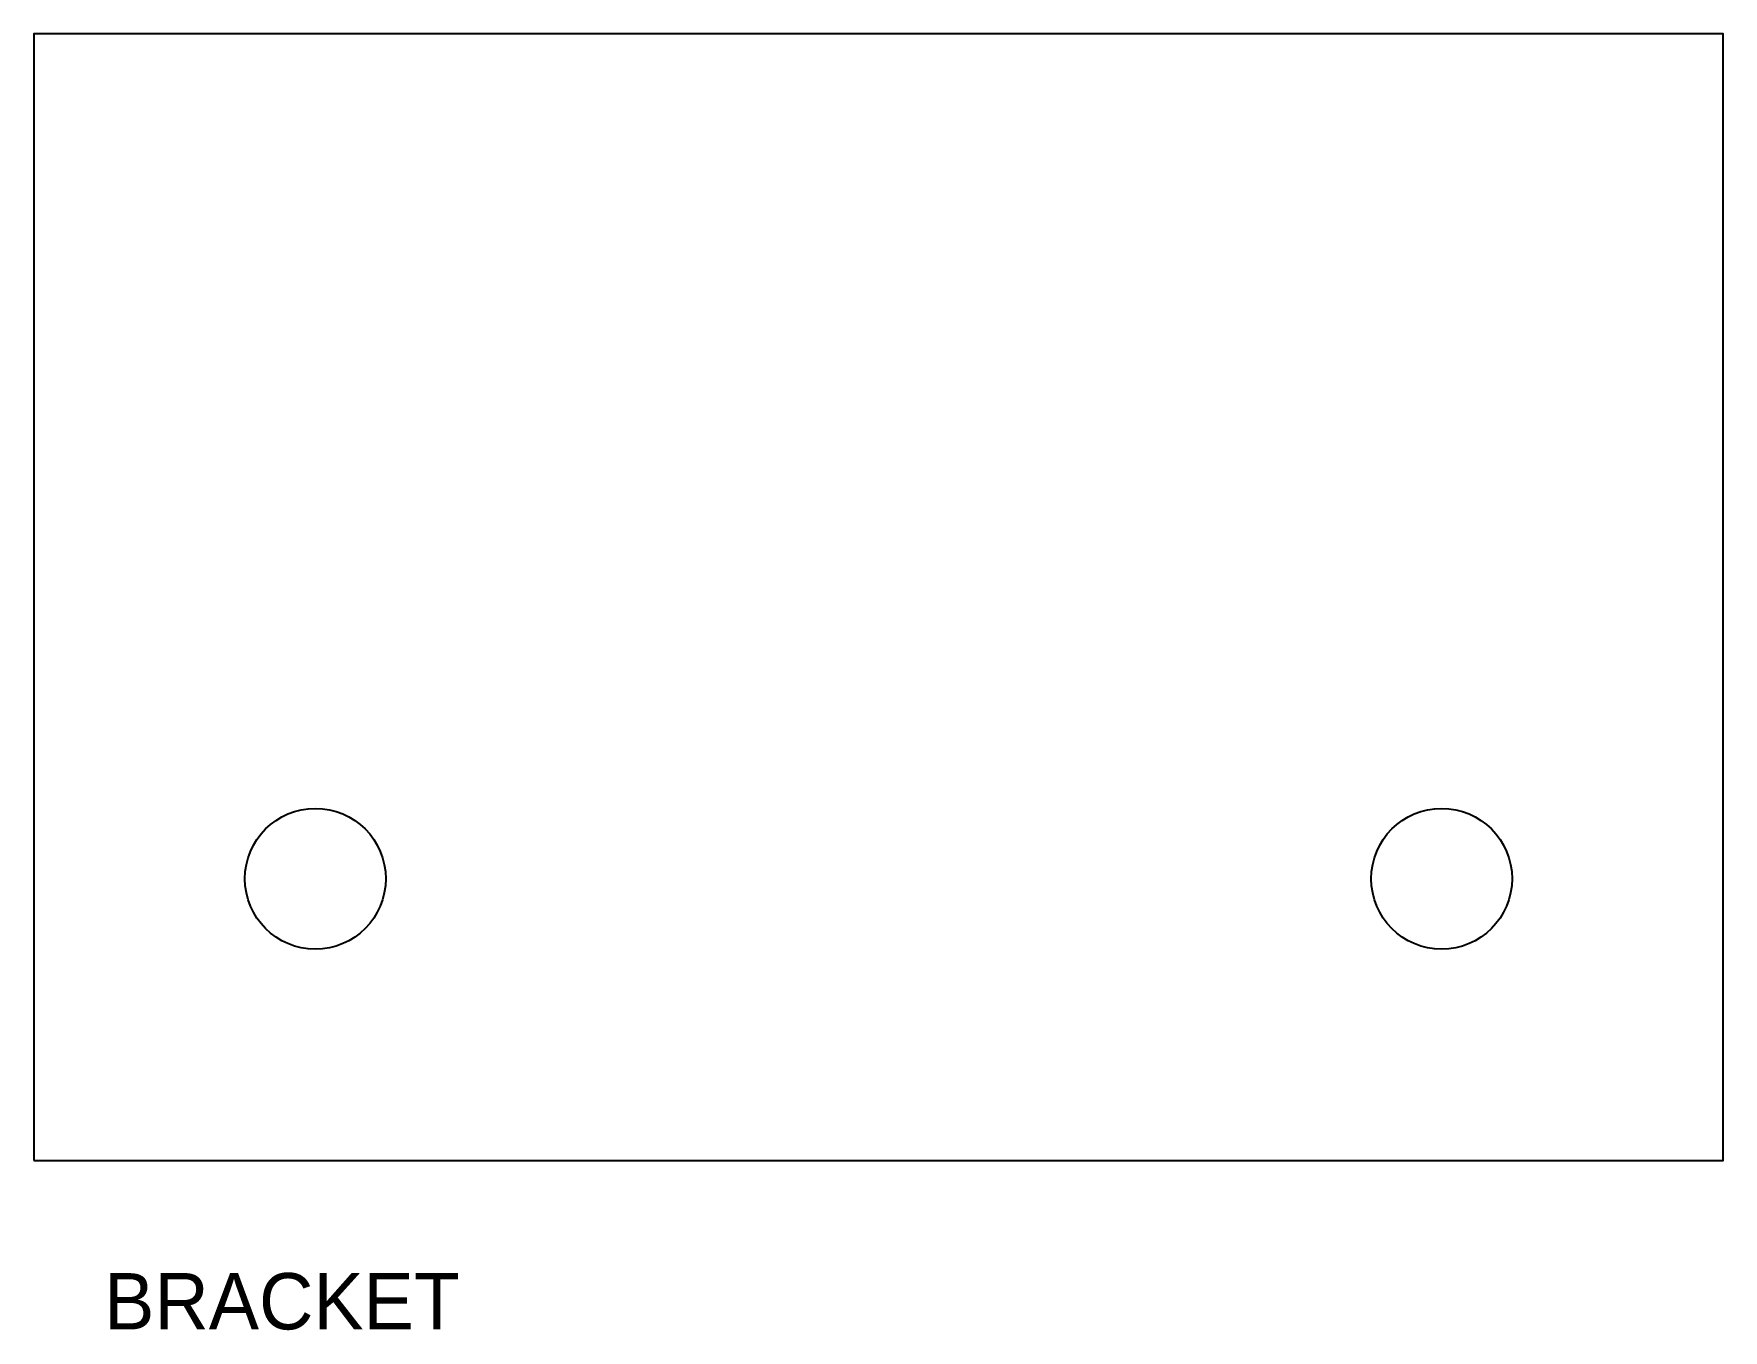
# Model space of a CAD drawing. Header units: millimetres. Extents: x 0 to 120, y -12 to 80.
import ezdxf

# ---------------------------------------------------------------- set-up
doc = ezdxf.new("R2010")
doc.units = ezdxf.units.MM
for name, color, linetype in [('ANNOTATION', 7, 'Continuous'), ('HOLE', 7, 'Continuous'), ('OUTLINE', 7, 'Continuous')]:
    doc.layers.add(name, color=color, linetype=linetype)

msp = doc.modelspace()

# ---------------------------------------------------------------- linework, layer by layer
at = {"layer": 'HOLE'}
for centre in [(20, 20), (100, 20)]:
    msp.add_circle(centre, 5, dxfattribs=at)
at = {"layer": 'OUTLINE'}
msp.add_lwpolyline([(0, 0), (120, 0), (120, 80), (0, 80)], close=True, dxfattribs=at)

# ---------------------------------------------------------------- texts
at = {"layer": 'ANNOTATION'}
msp.add_text('BRACKET', height=4, dxfattribs=at).set_placement((5, -12))

doc.saveas('drawing.dxf')
